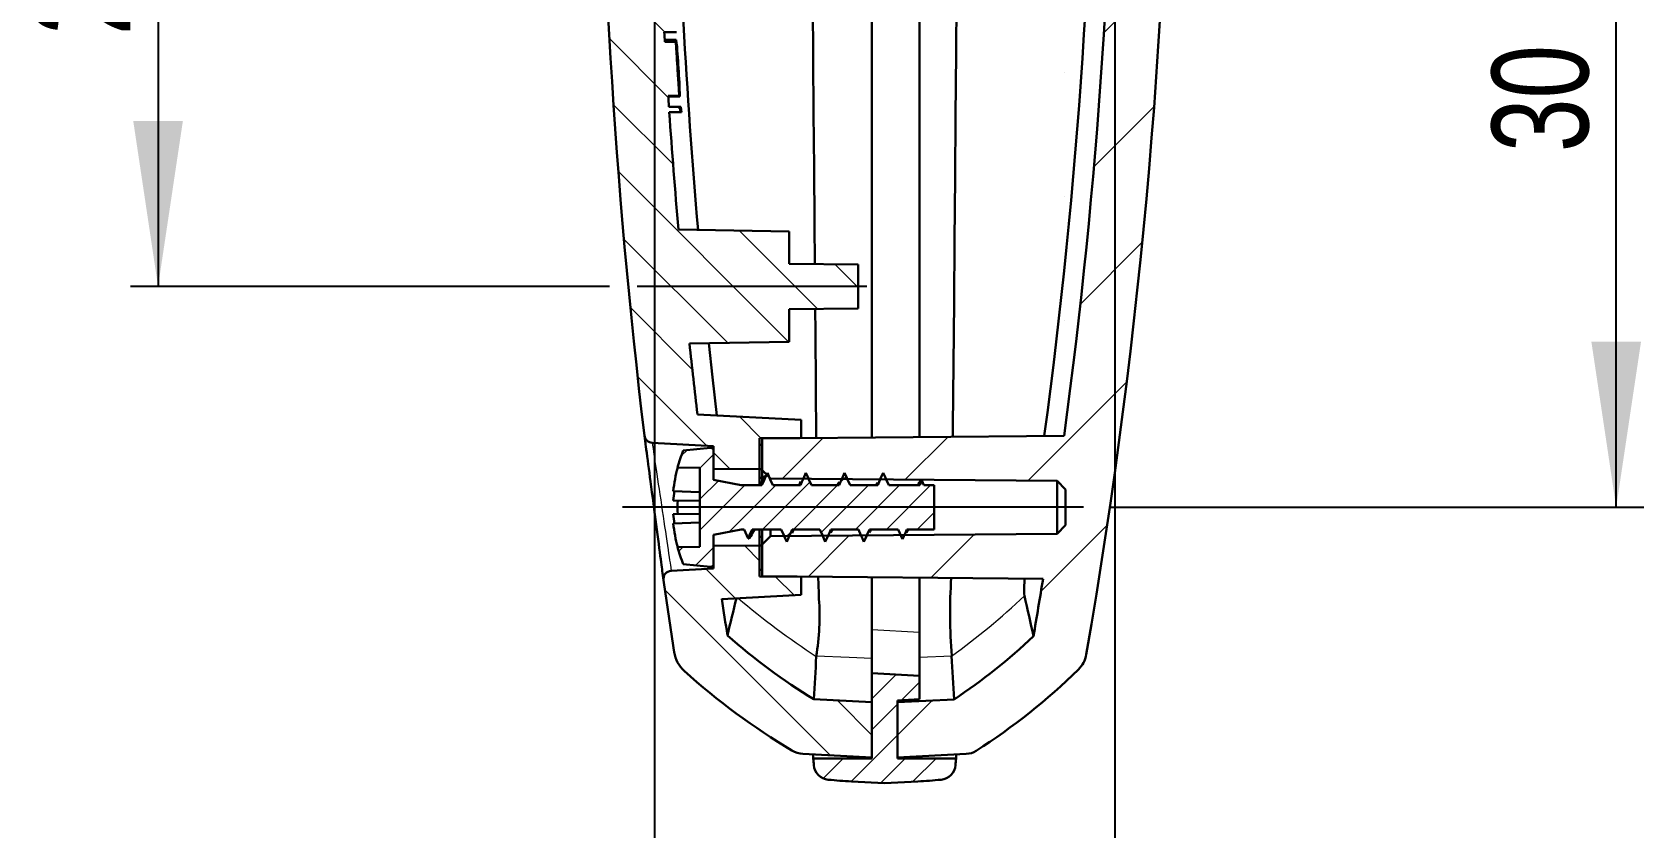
# Model space of a CAD drawing. Header units: millimetres. Extents: x 0 to 1188, y 0 to 841.
# Drawn here: x 188 to 246.4, y 332.7 to 361.6 of the extents above; entities that cross this region are included whole.
import ezdxf

# ---------------------------------------------------------------- set-up
doc = ezdxf.new("R2010")
doc.units = ezdxf.units.MM
doc.linetypes.add('SLD-Durchgehend', pattern=[0])
doc.styles.add('SLDTEXTSTYLE3', font='ARIALN.TTF', dxfattribs={"width": 0.87})
doc.dimstyles.new('SLDDIMSTYLE2', dxfattribs={"dimtxt": 3.5, "dimasz": 6, "dimexe": 0, "dimexo": 0.0625, "dimgap": 0.875, "dimtad": 1, "dimrnd": 1e-09, "dimzin": 12, "dimdsep": 46, "dimtxsty": 'SLDTEXTSTYLE3', "dimsah": 1, "dimcen": 0.09, "dimadec": 0, "dimazin": 3, "dimtfac": 1, "dimtofl": 0, "dimtmove": 0, "dimatfit": 3, "dimfxl": 0, "dimfrac": 2, "dimtolj": 1, "dimtzin": 12, "dimarcsym": 0})
doc.dimstyles.new('SLDDIMSTYLE3', dxfattribs={"dimtxt": 3.5, "dimasz": 6, "dimexe": 0, "dimexo": 0.0625, "dimgap": 0.875, "dimtad": 1, "dimrnd": 1e-09, "dimzin": 12, "dimdsep": 46, "dimtxsty": 'SLDTEXTSTYLE3', "dimsah": 1, "dimcen": 0.09, "dimadec": 0, "dimazin": 3, "dimtfac": 1, "dimtmove": 0, "dimatfit": 0, "dimfxl": 0, "dimfrac": 2, "dimtolj": 1, "dimtzin": 12, "dimarcsym": 0})

# ---------------------------------------------------------------- blocks, each defined once
blk = doc.blocks.new('_D_38')
for p, q in [((208.385, 374.354), (191.541, 374.354)), ((192.541, 374.354), (192.541, 352.354)), ((208.911, 352.354), (191.541, 352.354))]:
    blk.add_line(p, q)
for points in [[(192.541, 374.354), (191.641, 368.354), (193.441, 368.354)], [(192.541, 352.354), (193.441, 358.354), (191.641, 358.354)]]:
    blk.add_solid(points)
at = {"insert": (188.03, 361.471), "char_height": 3.5, "attachment_point": 1, "rotation": 90, "style": 'SLDTEXTSTYLE3'}
blk.add_mtext('22', dxfattribs=at)
blk = doc.blocks.new('_D_39')
for p, q in [((216.883, 374.354), (246.421, 374.354)), ((245.421, 344.354), (245.421, 374.354)), ((227.1, 344.354), (246.421, 344.354))]:
    blk.add_line(p, q)
for points in [[(245.421, 374.354), (244.521, 368.354), (246.321, 368.354)], [(245.421, 344.354), (246.321, 350.354), (244.521, 350.354)]]:
    blk.add_solid(points)
at = {"insert": (240.909, 357.228), "char_height": 3.5, "attachment_point": 1, "rotation": 90, "style": 'SLDTEXTSTYLE3'}
blk.add_mtext('30', dxfattribs=at)
blk = doc.blocks.new('_D_41')
for p, q in [((210.541, 373.354), (210.541, 324.402)), ((227.241, 373.354), (227.241, 324.402)), ((210.541, 325.402), (198.541, 325.402)), ((210.541, 325.402), (227.241, 325.402)), ((227.241, 325.402), (239.241, 325.402))]:
    blk.add_line(p, q)
for points in [[(210.541, 325.402), (204.541, 326.302), (204.541, 324.502)], [(227.241, 325.402), (233.241, 324.502), (233.241, 326.302)]]:
    blk.add_solid(points)
at = {"insert": (213.116, 329.913), "char_height": 3.5, "attachment_point": 1, "style": 'SLDTEXTSTYLE3'}
blk.add_mtext('16,70', dxfattribs=at)

msp = doc.modelspace()

# ---------------------------------------------------------------- hatches: boundary and pattern name
at = {"linetype": 'SLD-Durchgehend', "lineweight": 0}
h = msp.add_hatch(dxfattribs=at)
h.set_pattern_fill('ANSI31', style=0)
edge = h.paths.add_edge_path(flags=0)
edge.add_line((214.451, 343.004), (214.451, 341.854))
edge.add_line((214.451, 341.854), (224.634, 341.765))
edge.add_arc((22.241, 374.354), 205, 350.26284, 350.85288, ccw=False)
edge.add_spline(control_points=[(224.288, 339.683), (223.846, 339.263), (223.384, 338.862), (222.907, 338.482), (222.425, 338.098), (221.925, 337.736), (221.411, 337.396)], knot_values=[0.000026, 0.000026, 0.000026, 0.000026, 0.001856, 0.001856, 0.001856, 0.003705, 0.003705, 0.003705, 0.003705], weights=[1, 1, 1, 1, 1, 1, 1], degree=3, periodic=0)
edge.add_line((221.411, 337.396), (219.351, 337.288))
edge.add_line((219.351, 337.288), (219.351, 335.285))
edge.add_line((219.351, 335.285), (221.85, 335.416))
edge.add_spline(control_points=[(221.85, 335.416), (221.934, 335.421), (222.018, 335.44), (222.096, 335.471), (222.137, 335.488), (222.177, 335.509), (222.215, 335.533)], knot_values=[0, 0, 0, 0, 0.000252, 0.000252, 0.000252, 0.000384, 0.000384, 0.000384, 0.000384], weights=[1, 1, 1, 1, 1, 1, 1], degree=3, periodic=0)
edge.add_spline(control_points=[(222.215, 335.533), (222.971, 336.016), (223.699, 336.544), (224.394, 337.112), (224.921, 337.543), (225.43, 337.998), (225.917, 338.475)], knot_values=[0.000029, 0.000029, 0.000029, 0.000029, 0.002719, 0.002719, 0.002719, 0.004762, 0.004762, 0.004762, 0.004762], weights=[1, 1, 1, 1, 1, 1, 1], degree=3, periodic=0)
edge.add_spline(control_points=[(225.917, 338.475), (225.997, 338.553), (226.065, 338.646), (226.114, 338.747), (226.157, 338.832), (226.187, 338.925), (226.203, 339.019)], knot_values=[0, 0, 0, 0, 0.000336, 0.000336, 0.000336, 0.000621, 0.000621, 0.000621, 0.000621], weights=[1, 1, 1, 1, 1, 1, 1], degree=3, periodic=0)
edge.add_arc((22.241, 374.354), 207, 350.1715, 369.8285)
edge.add_spline(control_points=[(226.203, 409.689), (226.184, 409.799), (226.146, 409.908), (226.091, 410.005), (226.045, 410.089), (225.985, 410.166), (225.917, 410.233)], knot_values=[0, 0, 0, 0, 0.000336, 0.000336, 0.000336, 0.000621, 0.000621, 0.000621, 0.000621], weights=[1, 1, 1, 1, 1, 1, 1], degree=3, periodic=0)
edge.add_spline(control_points=[(225.917, 410.233), (225.276, 410.86), (224.598, 411.45), (223.888, 411.998), (223.348, 412.414), (222.789, 412.808), (222.215, 413.175)], knot_values=[0.000031, 0.000031, 0.000031, 0.000031, 0.00272, 0.00272, 0.00272, 0.004764, 0.004764, 0.004764, 0.004764], weights=[1, 1, 1, 1, 1, 1, 1], degree=3, periodic=0)
edge.add_spline(control_points=[(222.215, 413.175), (222.144, 413.22), (222.064, 413.253), (221.983, 413.273), (221.939, 413.283), (221.895, 413.289), (221.85, 413.292)], knot_values=[0, 0, 0, 0, 0.000252, 0.000252, 0.000252, 0.000384, 0.000384, 0.000384, 0.000384], weights=[1, 1, 1, 1, 1, 1, 1], degree=3, periodic=0)
edge.add_line((221.85, 413.292), (219.351, 413.422))
edge.add_line((219.351, 413.422), (219.351, 411.42))
edge.add_line((219.351, 411.42), (221.411, 411.312))
edge.add_spline(control_points=[(221.411, 411.312), (221.921, 410.975), (222.417, 410.615), (222.895, 410.235), (223.377, 409.853), (223.842, 409.449), (224.288, 409.025)], knot_values=[0.000022, 0.000022, 0.000022, 0.000022, 0.001856, 0.001856, 0.001856, 0.003701, 0.003701, 0.003701, 0.003701], weights=[1, 1, 1, 1, 1, 1, 1], degree=3, periodic=0)
edge.add_arc((22.241, 374.354), 205, 9.14712, 9.73716, ccw=False)
edge.add_line((224.634, 406.943), (214.451, 406.854))
edge.add_line((214.451, 406.854), (214.451, 405.704))
edge.add_line((214.451, 405.704), (214.754, 405.401))
edge.add_line((214.754, 405.401), (225.151, 405.311))
edge.add_line((225.151, 405.311), (225.451, 405.005))
edge.add_line((225.451, 405.005), (225.451, 403.703))
edge.add_line((225.451, 403.703), (225.151, 403.397))
edge.add_line((225.151, 403.397), (214.754, 403.307))
edge.add_line((214.754, 403.307), (214.451, 403.004))
edge.add_line((214.451, 403.004), (214.451, 401.854))
edge.add_line((214.451, 401.854), (225.401, 401.758))
edge.add_arc((22.241, 374.354), 205, -7.68231, 7.68231, ccw=False)
edge.add_line((225.401, 346.949), (214.451, 346.854))
edge.add_line((214.451, 346.854), (214.451, 345.704))
edge.add_line((214.451, 345.704), (214.754, 345.401))
edge.add_line((214.754, 345.401), (225.151, 345.311))
edge.add_line((225.151, 345.311), (225.451, 345.005))
edge.add_line((225.451, 345.005), (225.451, 343.703))
edge.add_line((225.451, 343.703), (225.151, 343.397))
edge.add_line((225.151, 343.397), (214.754, 343.307))
edge.add_line((214.754, 343.307), (214.451, 343.004))
h = msp.add_hatch(dxfattribs=at)
h.set_pattern_fill('ANSI31', scale=0.5, angle=90, style=0)
edge = h.paths.add_edge_path(flags=0)
edge.add_line((210.701, 365.82), (210.901, 365.82))
edge.add_arc((438.541, 374.354), 227.8, 182.10658, 182.14695, ccw=False)
edge.add_line((210.895, 365.98), (210.695, 365.98))
edge.add_arc((438.541, 374.354), 228, 181.99721, 182.10473, ccw=False)
edge.add_line((210.68, 366.408), (210.88, 366.408))
edge.add_arc((438.541, 374.354), 227.8, 181.95861, 181.99897, ccw=False)
edge.add_line((210.874, 366.568), (210.674, 366.568))
edge.add_arc((438.541, 374.354), 228, 180.89591, 181.95689, ccw=False)
edge.add_line((210.569, 370.789), (210.375, 370.789))
edge.add_line((210.375, 370.789), (210.375, 371.101))
edge.add_line((210.375, 371.101), (210.575, 371.101))
edge.add_line((210.575, 371.101), (210.575, 371.258))
edge.add_line((210.575, 371.258), (210.375, 371.258))
edge.add_line((210.375, 371.258), (210.375, 371.597))
edge.add_line((210.375, 371.597), (210.575, 371.597))
edge.add_line((210.575, 371.597), (210.575, 371.806))
edge.add_line((210.575, 371.806), (210.375, 371.806))
edge.add_line((210.375, 371.806), (210.375, 372.458))
edge.add_line((210.375, 372.458), (210.575, 372.458))
edge.add_line((210.575, 372.458), (210.575, 372.593))
edge.add_line((210.575, 372.593), (210.375, 372.593))
edge.add_line((210.375, 372.593), (210.375, 372.983))
edge.add_line((210.375, 372.983), (210.575, 372.983))
edge.add_line((210.575, 372.983), (210.575, 373.123))
edge.add_line((210.575, 373.123), (210.375, 373.123))
edge.add_line((210.375, 373.123), (210.375, 373.639))
edge.add_line((210.375, 373.639), (210.575, 373.639))
edge.add_line((210.575, 373.639), (210.575, 373.939))
edge.add_line((210.575, 373.939), (210.375, 373.939))
edge.add_line((210.375, 373.939), (210.375, 374.451))
edge.add_line((210.375, 374.451), (210.575, 374.451))
edge.add_line((210.575, 374.451), (210.575, 374.589))
edge.add_line((210.575, 374.589), (210.375, 374.589))
edge.add_line((210.375, 374.589), (210.375, 374.944))
edge.add_line((210.375, 374.944), (210.575, 374.944))
edge.add_line((210.575, 374.944), (210.575, 375.082))
edge.add_line((210.575, 375.082), (210.375, 375.082))
edge.add_line((210.375, 375.082), (210.375, 375.778))
edge.add_line((210.375, 375.778), (210.575, 375.778))
edge.add_line((210.575, 375.778), (210.575, 375.904))
edge.add_line((210.575, 375.904), (210.375, 375.904))
edge.add_line((210.375, 375.904), (210.375, 376.066))
edge.add_line((210.375, 376.066), (210.575, 376.066))
edge.add_line((210.575, 376.066), (210.575, 376.253))
edge.add_line((210.575, 376.253), (210.375, 376.253))
edge.add_line((210.375, 376.253), (210.375, 376.287))
edge.add_line((210.375, 376.287), (210.575, 376.287))
edge.add_line((210.575, 376.287), (210.575, 376.492))
edge.add_line((210.575, 376.492), (210.375, 376.492))
edge.add_line((210.375, 376.492), (210.375, 376.789))
edge.add_line((210.375, 376.789), (210.554, 376.789))
edge.add_arc((438.541, 374.354), 228, 178.66349, 179.38807, ccw=False)
edge.add_line((210.603, 379.672), (210.803, 379.672))
edge.add_arc((438.541, 374.354), 227.8, 178.556, 178.66231, ccw=False)
edge.add_line((210.814, 380.094), (210.614, 380.094))
edge.add_arc((438.541, 374.354), 228, 174.98532, 178.55727, ccw=False)
edge.add_line((211.414, 394.284), (215.431, 394.354))
edge.add_line((215.431, 394.354), (215.431, 395.532))
edge.add_line((215.431, 395.532), (217.931, 395.554))
edge.add_line((217.931, 395.554), (217.931, 397.154))
edge.add_line((217.931, 397.154), (215.431, 397.176))
edge.add_line((215.431, 397.176), (215.431, 398.354))
edge.add_line((215.431, 398.354), (211.815, 398.417))
edge.add_arc((438.541, 374.354), 228, 173.29224, 173.94176, ccw=False)
edge.add_line((212.102, 400.985), (215.858, 401.182))
edge.add_line((215.858, 401.182), (215.858, 401.832))
edge.add_line((215.858, 401.832), (214.358, 401.845))
edge.add_line((214.358, 401.845), (214.358, 402.954))
edge.add_line((214.358, 402.954), (212.688, 402.968))
edge.add_line((212.688, 402.968), (212.688, 402.132))
edge.add_line((212.688, 402.132), (210.461, 402.015))
edge.add_arc((210.477, 401.716), 0.3, 93, 173.15872)
edge.add_arc((438.541, 374.354), 230, 173.15872, 186.84136)
edge.add_arc((210.477, 346.992), 0.3, 186.84136, 267)
edge.add_line((210.461, 346.692), (212.688, 346.576))
edge.add_line((212.688, 346.576), (212.688, 345.739))
edge.add_line((212.688, 345.739), (214.358, 345.754))
edge.add_line((214.358, 345.754), (214.358, 346.862))
edge.add_line((214.358, 346.862), (215.858, 346.875))
edge.add_line((215.858, 346.875), (215.858, 347.525))
edge.add_line((215.858, 347.525), (212.102, 347.722))
edge.add_arc((438.541, 374.354), 228, 186.05832, 186.70784, ccw=False)
edge.add_line((211.815, 350.291), (215.431, 350.354))
edge.add_line((215.431, 350.354), (215.431, 351.532))
edge.add_line((215.431, 351.532), (217.931, 351.554))
edge.add_line((217.931, 351.554), (217.931, 353.154))
edge.add_line((217.931, 353.154), (215.431, 353.176))
edge.add_line((215.431, 353.176), (215.431, 354.354))
edge.add_line((215.431, 354.354), (211.414, 354.424))
edge.add_arc((438.541, 374.354), 228, 183.94449, 185.01476, ccw=False)
edge.add_line((211.081, 358.67), (211.482, 358.67))
edge.add_arc((438.541, 374.354), 227.6, 183.90097, 183.95143, ccw=False)
edge.add_line((211.469, 358.87), (211.068, 358.87))
edge.add_arc((438.541, 374.354), 228, 183.79337, 183.89411, ccw=False)
edge.add_line((211.041, 359.27), (211.442, 359.27))
edge.add_arc((438.541, 374.354), 227.6, 183.30839, 183.80004, ccw=False)
edge.add_line((211.321, 361.219), (210.92, 361.219))
edge.add_arc((438.541, 374.354), 228, 183.2143, 183.30258, ccw=False)
edge.add_line((210.9, 361.57), (211.301, 361.57))
edge.add_arc((438.541, 374.354), 227.6, 183.16953, 183.21995, ccw=False)
edge.add_line((211.29, 361.77), (210.889, 361.77))
edge.add_arc((438.541, 374.354), 228, 182.14506, 183.16396, ccw=False)
h = msp.add_hatch(dxfattribs=at)
h.set_pattern_fill('ANSI31', scale=0.25, style=0)
edge = h.paths.add_edge_path(flags=0)
edge.add_line((219.697, 343.554), (220.688, 343.554))
edge.add_line((220.688, 343.554), (220.688, 345.154))
edge.add_line((220.688, 345.154), (220.313, 345.154))
edge.add_spline(control_points=[(220.313, 345.154), (220.288, 345.21), (220.263, 345.266), (220.238, 345.322)], knot_values=[0.000308, 0.000308, 0.000308, 0.000308, 0.000492, 0.000492, 0.000492, 0.000492], weights=[1, 1, 1, 1], degree=3, periodic=0)
edge.add_spline(control_points=[(220.238, 345.322), (220.221, 345.284), (220.204, 345.245), (220.187, 345.207), (220.179, 345.189), (220.171, 345.171), (220.164, 345.154)], knot_values=[0, 0, 0, 0, 0.000127, 0.000127, 0.000127, 0.000185, 0.000185, 0.000185, 0.000185], weights=[1, 1, 1, 1, 1, 1, 1], degree=3, periodic=0)
edge.add_line((220.164, 345.154), (219.038, 345.154))
edge.add_spline(control_points=[(219.038, 345.154), (219.007, 345.224), (218.976, 345.293), (218.945, 345.363), (218.928, 345.403), (218.91, 345.443), (218.892, 345.483), (218.874, 345.524), (218.856, 345.564), (218.838, 345.604)], knot_values=[0, 0, 0, 0, 0.000229, 0.000229, 0.000229, 0.000361, 0.000361, 0.000361, 0.000492, 0.000492, 0.000492, 0.000492], weights=[1, 1, 1, 1, 1, 1, 1, 1, 1, 1], degree=3, periodic=0)
edge.add_spline(control_points=[(218.838, 345.604), (218.807, 345.534), (218.776, 345.464), (218.745, 345.394), (218.728, 345.354), (218.71, 345.314), (218.692, 345.274), (218.674, 345.234), (218.656, 345.194), (218.638, 345.154)], knot_values=[0, 0, 0, 0, 0.000229, 0.000229, 0.000229, 0.000361, 0.000361, 0.000361, 0.000492, 0.000492, 0.000492, 0.000492], weights=[1, 1, 1, 1, 1, 1, 1, 1, 1, 1], degree=3, periodic=0)
edge.add_line((218.638, 345.154), (217.638, 345.154))
edge.add_spline(control_points=[(217.638, 345.154), (217.607, 345.224), (217.576, 345.293), (217.545, 345.363), (217.528, 345.403), (217.51, 345.443), (217.492, 345.483), (217.474, 345.524), (217.456, 345.564), (217.438, 345.604)], knot_values=[0, 0, 0, 0, 0.000229, 0.000229, 0.000229, 0.000361, 0.000361, 0.000361, 0.000492, 0.000492, 0.000492, 0.000492], weights=[1, 1, 1, 1, 1, 1, 1, 1, 1, 1], degree=3, periodic=0)
edge.add_spline(control_points=[(217.438, 345.604), (217.407, 345.534), (217.376, 345.464), (217.345, 345.394), (217.328, 345.354), (217.31, 345.314), (217.292, 345.274), (217.274, 345.234), (217.256, 345.194), (217.238, 345.154)], knot_values=[0, 0, 0, 0, 0.000229, 0.000229, 0.000229, 0.000361, 0.000361, 0.000361, 0.000492, 0.000492, 0.000492, 0.000492], weights=[1, 1, 1, 1, 1, 1, 1, 1, 1, 1], degree=3, periodic=0)
edge.add_line((217.238, 345.154), (216.238, 345.154))
edge.add_spline(control_points=[(216.238, 345.154), (216.207, 345.224), (216.176, 345.293), (216.145, 345.363), (216.128, 345.403), (216.11, 345.443), (216.092, 345.483), (216.074, 345.524), (216.056, 345.564), (216.038, 345.604)], knot_values=[0, 0, 0, 0, 0.000229, 0.000229, 0.000229, 0.000361, 0.000361, 0.000361, 0.000492, 0.000492, 0.000492, 0.000492], weights=[1, 1, 1, 1, 1, 1, 1, 1, 1, 1], degree=3, periodic=0)
edge.add_spline(control_points=[(216.038, 345.604), (216.007, 345.534), (215.976, 345.464), (215.945, 345.394), (215.928, 345.354), (215.91, 345.314), (215.892, 345.274), (215.874, 345.234), (215.856, 345.194), (215.838, 345.154)], knot_values=[0, 0, 0, 0, 0.000229, 0.000229, 0.000229, 0.000361, 0.000361, 0.000361, 0.000492, 0.000492, 0.000492, 0.000492], weights=[1, 1, 1, 1, 1, 1, 1, 1, 1, 1], degree=3, periodic=0)
edge.add_line((215.838, 345.154), (214.838, 345.154))
edge.add_spline(control_points=[(214.838, 345.154), (214.807, 345.224), (214.776, 345.293), (214.745, 345.363), (214.728, 345.403), (214.71, 345.443), (214.692, 345.483), (214.674, 345.524), (214.656, 345.564), (214.638, 345.604)], knot_values=[0, 0, 0, 0, 0.000229, 0.000229, 0.000229, 0.000361, 0.000361, 0.000361, 0.000492, 0.000492, 0.000492, 0.000492], weights=[1, 1, 1, 1, 1, 1, 1, 1, 1, 1], degree=3, periodic=0)
edge.add_spline(control_points=[(214.638, 345.604), (214.607, 345.534), (214.576, 345.464), (214.545, 345.394), (214.528, 345.354), (214.51, 345.314), (214.492, 345.274), (214.474, 345.234), (214.456, 345.194), (214.438, 345.154)], knot_values=[0, 0, 0, 0, 0.000229, 0.000229, 0.000229, 0.000361, 0.000361, 0.000361, 0.000492, 0.000492, 0.000492, 0.000492], weights=[1, 1, 1, 1, 1, 1, 1, 1, 1, 1], degree=3, periodic=0)
edge.add_line((214.438, 345.154), (213.688, 345.154))
edge.add_line((213.688, 345.154), (213.688, 345.159))
edge.add_line((213.688, 345.159), (212.688, 345.354))
edge.add_line((212.688, 345.354), (212.688, 346.406))
edge.add_arc((212.588, 346.406), 0.1, 0, 95)
edge.add_line((212.58, 346.505), (211.588, 346.419))
edge.add_arc((216.719, 344.354), 5.53, 158.07467, 164.83593)
edge.add_line((211.381, 345.8), (212.188, 345.786))
edge.add_line((212.188, 345.786), (212.188, 342.921))
edge.add_line((212.188, 342.921), (211.381, 342.907))
edge.add_arc((216.719, 344.354), 5.53, 195.16407, 201.92533)
edge.add_line((211.588, 342.289), (212.58, 342.202))
edge.add_arc((212.588, 342.302), 0.1, 265, 360)
edge.add_line((212.688, 342.302), (212.688, 343.354))
edge.add_line((212.688, 343.354), (213.688, 343.548))
edge.add_line((213.688, 343.548), (213.688, 343.554))
edge.add_line((213.688, 343.554), (213.792, 343.554))
edge.add_spline(control_points=[(213.792, 343.554), (213.808, 343.517), (213.825, 343.48), (213.841, 343.443), (213.874, 343.37), (213.906, 343.297), (213.938, 343.224)], knot_values=[0.000132, 0.000132, 0.000132, 0.000132, 0.000253, 0.000253, 0.000253, 0.000492, 0.000492, 0.000492, 0.000492], weights=[1, 1, 1, 1, 1, 1, 1], degree=3, periodic=0)
edge.add_spline(control_points=[(213.938, 343.224), (213.956, 343.263), (213.973, 343.301), (213.99, 343.34), (214.007, 343.378), (214.024, 343.417), (214.041, 343.456), (214.056, 343.488), (214.07, 343.521), (214.085, 343.554)], knot_values=[0, 0, 0, 0, 0.000127, 0.000127, 0.000127, 0.000253, 0.000253, 0.000253, 0.000361, 0.000361, 0.000361, 0.000361], weights=[1, 1, 1, 1, 1, 1, 1, 1, 1, 1], degree=3, periodic=0)
edge.add_line((214.085, 343.554), (215.138, 343.554))
edge.add_spline(control_points=[(215.138, 343.554), (215.169, 343.484), (215.201, 343.414), (215.232, 343.344), (215.249, 343.304), (215.267, 343.264), (215.285, 343.224), (215.303, 343.184), (215.321, 343.144), (215.338, 343.104)], knot_values=[0, 0, 0, 0, 0.000229, 0.000229, 0.000229, 0.000361, 0.000361, 0.000361, 0.000492, 0.000492, 0.000492, 0.000492], weights=[1, 1, 1, 1, 1, 1, 1, 1, 1, 1], degree=3, periodic=0)
edge.add_spline(control_points=[(215.338, 343.104), (215.369, 343.174), (215.401, 343.243), (215.432, 343.313), (215.449, 343.353), (215.467, 343.393), (215.485, 343.433), (215.503, 343.474), (215.521, 343.514), (215.538, 343.554)], knot_values=[0, 0, 0, 0, 0.000229, 0.000229, 0.000229, 0.000361, 0.000361, 0.000361, 0.000492, 0.000492, 0.000492, 0.000492], weights=[1, 1, 1, 1, 1, 1, 1, 1, 1, 1], degree=3, periodic=0)
edge.add_line((215.538, 343.554), (216.538, 343.554))
edge.add_spline(control_points=[(216.538, 343.554), (216.569, 343.484), (216.601, 343.414), (216.632, 343.344), (216.649, 343.304), (216.667, 343.264), (216.685, 343.224), (216.703, 343.184), (216.721, 343.144), (216.738, 343.104)], knot_values=[0, 0, 0, 0, 0.000229, 0.000229, 0.000229, 0.000361, 0.000361, 0.000361, 0.000492, 0.000492, 0.000492, 0.000492], weights=[1, 1, 1, 1, 1, 1, 1, 1, 1, 1], degree=3, periodic=0)
edge.add_spline(control_points=[(216.738, 343.104), (216.769, 343.174), (216.801, 343.243), (216.832, 343.313), (216.849, 343.353), (216.867, 343.393), (216.885, 343.433), (216.903, 343.474), (216.921, 343.514), (216.938, 343.554)], knot_values=[0, 0, 0, 0, 0.000229, 0.000229, 0.000229, 0.000361, 0.000361, 0.000361, 0.000492, 0.000492, 0.000492, 0.000492], weights=[1, 1, 1, 1, 1, 1, 1, 1, 1, 1], degree=3, periodic=0)
edge.add_line((216.938, 343.554), (217.938, 343.554))
edge.add_spline(control_points=[(217.938, 343.554), (217.969, 343.484), (218.001, 343.414), (218.032, 343.344), (218.049, 343.304), (218.067, 343.264), (218.085, 343.224), (218.103, 343.184), (218.121, 343.144), (218.138, 343.104)], knot_values=[0, 0, 0, 0, 0.000229, 0.000229, 0.000229, 0.000361, 0.000361, 0.000361, 0.000492, 0.000492, 0.000492, 0.000492], weights=[1, 1, 1, 1, 1, 1, 1, 1, 1, 1], degree=3, periodic=0)
edge.add_spline(control_points=[(218.138, 343.104), (218.169, 343.174), (218.201, 343.243), (218.232, 343.313), (218.249, 343.353), (218.267, 343.393), (218.285, 343.433), (218.303, 343.474), (218.321, 343.514), (218.338, 343.554)], knot_values=[0, 0, 0, 0, 0.000229, 0.000229, 0.000229, 0.000361, 0.000361, 0.000361, 0.000492, 0.000492, 0.000492, 0.000492], weights=[1, 1, 1, 1, 1, 1, 1, 1, 1, 1], degree=3, periodic=0)
edge.add_line((218.338, 343.554), (219.38, 343.554))
edge.add_spline(control_points=[(219.38, 343.554), (219.383, 343.546), (219.387, 343.539), (219.39, 343.532), (219.407, 343.493), (219.424, 343.455), (219.441, 343.416), (219.474, 343.343), (219.506, 343.27), (219.538, 343.198)], knot_values=[0.000103, 0.000103, 0.000103, 0.000103, 0.000127, 0.000127, 0.000127, 0.000253, 0.000253, 0.000253, 0.000492, 0.000492, 0.000492, 0.000492], weights=[1, 1, 1, 1, 1, 1, 1, 1, 1, 1], degree=3, periodic=0)
edge.add_spline(control_points=[(219.538, 343.198), (219.556, 343.236), (219.573, 343.275), (219.59, 343.313), (219.607, 343.352), (219.624, 343.39), (219.641, 343.429), (219.66, 343.47), (219.678, 343.512), (219.697, 343.554)], knot_values=[0, 0, 0, 0, 0.000127, 0.000127, 0.000127, 0.000253, 0.000253, 0.000253, 0.00039, 0.00039, 0.00039, 0.00039], weights=[1, 1, 1, 1, 1, 1, 1, 1, 1, 1], degree=3, periodic=0)
h = msp.add_hatch(dxfattribs=at)
h.set_pattern_fill('ANSI31', scale=0.5, angle=90, style=0)
edge = h.paths.add_edge_path(flags=0)
edge.add_line((218.431, 335.285), (218.431, 337.288))
edge.add_line((218.431, 337.288), (216.32, 337.399))
edge.add_spline(control_points=[(216.32, 337.399), (215.769, 337.738), (215.232, 338.1), (214.712, 338.484), (214.187, 338.871), (213.678, 339.281), (213.189, 339.711)], knot_values=[0.000027, 0.000027, 0.000027, 0.000027, 0.001967, 0.001967, 0.001967, 0.003923, 0.003923, 0.003923, 0.003923], weights=[1, 1, 1, 1, 1, 1, 1], degree=3, periodic=0)
edge.add_arc((438.541, 374.354), 228, 188.4038, 188.73943, ccw=False)
edge.add_line((212.99, 341.032), (215.858, 341.182))
edge.add_line((215.858, 341.182), (215.858, 341.833))
edge.add_line((215.858, 341.833), (214.358, 341.846))
edge.add_line((214.358, 341.846), (214.358, 342.954))
edge.add_line((214.358, 342.954), (212.688, 342.968))
edge.add_line((212.688, 342.968), (212.688, 342.132))
edge.add_line((212.688, 342.132), (211.151, 342.051))
edge.add_arc((211.167, 341.752), 0.3, 93, 188.15975)
edge.add_arc((438.541, 374.354), 230, 188.15975, 188.81608)
edge.add_spline(control_points=[(211.259, 339.103), (211.278, 338.976), (211.32, 338.851), (211.381, 338.737), (211.443, 338.621), (211.527, 338.514), (211.625, 338.426)], knot_values=[0, 0, 0, 0, 0.000386, 0.000386, 0.000386, 0.000782, 0.000782, 0.000782, 0.000782], weights=[1, 1, 1, 1, 1, 1, 1], degree=3, periodic=0)
edge.add_spline(control_points=[(211.625, 338.426), (212.306, 337.812), (213.022, 337.234), (213.766, 336.699), (214.337, 336.288), (214.927, 335.9), (215.53, 335.538)], knot_values=[0.00003, 0.00003, 0.00003, 0.00003, 0.002781, 0.002781, 0.002781, 0.004891, 0.004891, 0.004891, 0.004891], weights=[1, 1, 1, 1, 1, 1, 1], degree=3, periodic=0)
edge.add_spline(control_points=[(215.53, 335.538), (215.613, 335.488), (215.706, 335.452), (215.8, 335.433), (215.843, 335.424), (215.886, 335.419), (215.929, 335.416)], knot_values=[0, 0, 0, 0, 0.00029, 0.00029, 0.00029, 0.000418, 0.000418, 0.000418, 0.000418], weights=[1, 1, 1, 1, 1, 1, 1], degree=3, periodic=0)
edge.add_line((215.929, 335.416), (218.431, 335.285))
h = msp.add_hatch(dxfattribs=at)
h.set_pattern_fill('ANSI31', scale=0.25, style=0)
edge = h.paths.add_edge_path(flags=0)
edge.add_line((217.688, 334.423), (218.891, 334.36))
edge.add_line((218.891, 334.36), (220.095, 334.423))
edge.add_arc((218.891, 357.391), 23, 273, 275.10577)
edge.add_arc((220.887, 335.055), 0.575, 275.10577, 355.52043)
edge.add_arc((164.136, 339.501), 57.5, 355.52043, 355.7637)
edge.add_line((221.479, 335.254), (219.351, 335.254))
edge.add_line((219.351, 335.254), (219.351, 337.359))
edge.add_line((219.351, 337.359), (220.156, 337.402))
edge.add_line((220.156, 337.402), (220.156, 338.252))
edge.add_line((220.156, 338.252), (218.431, 338.342))
edge.add_line((218.431, 338.342), (218.431, 335.254))
edge.add_line((218.431, 335.254), (216.304, 335.254))
edge.add_arc((273.647, 339.501), 57.5, 184.2363, 184.47957)
edge.add_arc((216.896, 335.055), 0.575, 184.47957, 264.89423)
edge.add_arc((218.891, 357.391), 23, 264.89423, 267)

# ---------------------------------------------------------------- linework, layer by layer
at = {"color": 7, "linetype": 'SLD-Durchgehend', "lineweight": 30}
for p, q in [((218.431, 346.889), (218.431, 401.819)), ((220.156, 346.904), (220.156, 401.804)), ((210.9, 361.57), (211.301, 361.57)), ((210.921, 361.219), (210.918, 361.27)), ((210.918, 361.27), (211.319, 361.27)), ((210.92, 361.219), (211.321, 361.219)), ((210.934, 361.296), (211.334, 361.296)), ((211.301, 361.57), (211.337, 361.57)), ((211.319, 361.27), (211.322, 361.27)), ((211.346, 360.786), (211.347, 360.786)), ((211.382, 360.255), (211.386, 360.255)), ((211.391, 360.271), (211.401, 360.271)), ((211.442, 359.27), (211.041, 359.27)), ((211.061, 359.244), (211.462, 359.244)), ((211.469, 358.87), (211.068, 358.87)), ((211.442, 359.27), (211.443, 359.27)), ((211.446, 359.27), (211.443, 359.27)), ((211.469, 358.87), (211.482, 358.67)), ((211.505, 358.87), (211.469, 358.87)), ((211.505, 358.87), (211.519, 358.67)), ((211.081, 358.67), (211.482, 358.67)), ((211.482, 358.67), (211.519, 358.67)), ((215.431, 354.354), (211.414, 354.424)), ((215.431, 354.354), (215.431, 353.176)), ((217.931, 353.154), (215.431, 353.176)), ((217.931, 351.554), (217.931, 353.154)), ((215.431, 351.532), (217.931, 351.554)), ((215.431, 351.532), (215.431, 350.354)), ((211.815, 350.291), (215.431, 350.354)), ((215.858, 347.525), (212.102, 347.722)), ((215.858, 346.875), (215.858, 347.525)), ((210.461, 346.692), (212.688, 346.576)), ((212.688, 345.739), (212.688, 346.576)), ((215.858, 346.875), (214.358, 346.862)), ((214.358, 346.862), (214.358, 345.754)), ((214.358, 346.622), (214.451, 346.623)), ((225.401, 346.949), (214.451, 346.854)), ((214.451, 346.854), (214.451, 345.704)), ((215.858, 346.866), (215.858, 346.875)), ((212.58, 346.505), (211.588, 346.419)), ((212.688, 345.354), (212.688, 346.406)), ((211.381, 345.8), (212.188, 345.786)), ((212.188, 345.786), (212.188, 342.921)), ((214.358, 345.754), (212.688, 345.739)), ((214.358, 345.154), (214.358, 345.754)), ((214.451, 345.737), (214.358, 345.739)), ((214.358, 345.426), (214.451, 345.426)), ((214.451, 345.704), (214.754, 345.401)), ((214.451, 345.306), (214.451, 345.704)), ((225.151, 345.311), (214.754, 345.401)), ((214.754, 345.401), (214.754, 345.346)), ((212.188, 344.908), (211.225, 344.937)), ((212.688, 345.354), (213.688, 345.159)), ((213.688, 345.154), (213.688, 345.159)), ((213.688, 345.154), (214.438, 345.154)), ((214.838, 345.154), (215.838, 345.154)), ((216.238, 345.154), (217.238, 345.154)), ((217.638, 345.154), (218.638, 345.154)), ((219.038, 345.154), (220.164, 345.154)), ((220.313, 345.154), (220.238, 345.322)), ((220.313, 345.154), (220.688, 345.154)), ((220.688, 343.554), (220.688, 345.154)), ((225.451, 345.005), (225.151, 345.311)), ((225.151, 343.397), (225.151, 345.311)), ((225.451, 345.005), (225.451, 343.703)), ((212.188, 344.586), (211.225, 344.603)), ((212.188, 344.121), (211.225, 344.104)), ((212.188, 343.8), (211.225, 343.771)), ((225.151, 343.397), (225.451, 343.703)), ((213.688, 343.548), (212.688, 343.354)), ((212.688, 342.302), (212.688, 343.354)), ((213.792, 343.554), (213.688, 343.554)), ((213.688, 343.548), (213.688, 343.554)), ((215.138, 343.554), (214.085, 343.554)), ((214.358, 342.954), (214.358, 343.554)), ((214.358, 343.282), (214.451, 343.283)), ((214.451, 343.004), (214.451, 343.554)), ((214.754, 343.307), (214.451, 343.004)), ((214.754, 343.554), (214.754, 343.307)), ((214.754, 343.307), (225.151, 343.397)), ((216.538, 343.554), (215.538, 343.554)), ((217.938, 343.554), (216.938, 343.554)), ((219.38, 343.554), (218.338, 343.554)), ((220.688, 343.554), (219.697, 343.554)), ((212.188, 342.921), (211.381, 342.907)), ((212.688, 342.132), (212.688, 342.968)), ((212.688, 342.968), (214.358, 342.954)), ((214.358, 342.969), (214.451, 342.971)), ((214.358, 342.954), (214.358, 341.846)), ((214.451, 343.004), (214.451, 341.854)), ((212.688, 342.132), (211.151, 342.051)), ((211.588, 342.289), (212.58, 342.202)), ((214.358, 342.086), (214.451, 342.085)), ((214.358, 341.846), (215.858, 341.833)), ((214.451, 341.854), (224.634, 341.765)), ((215.858, 341.833), (215.858, 341.842)), ((215.858, 341.182), (215.858, 341.833)), ((218.431, 339.923), (218.431, 341.819)), ((220.156, 339.834), (220.156, 341.804)), ((212.99, 341.032), (215.858, 341.182)), ((218.431, 338.342), (218.431, 339.923)), ((220.156, 338.252), (220.156, 339.834)), ((218.431, 335.254), (218.431, 338.342)), ((220.156, 338.252), (218.431, 338.342)), ((220.156, 338.252), (220.156, 337.402)), ((216.32, 337.399), (218.431, 337.288)), ((218.431, 337.288), (218.431, 335.285)), ((219.351, 337.359), (220.156, 337.402)), ((219.351, 337.288), (221.411, 337.396)), ((219.351, 337.359), (219.351, 335.254)), ((219.351, 337.288), (219.351, 335.285)), ((215.929, 335.416), (218.431, 335.285)), ((216.304, 335.254), (216.304, 335.397)), ((218.431, 335.254), (216.304, 335.254)), ((219.351, 335.285), (221.85, 335.416)), ((221.479, 335.254), (219.351, 335.254)), ((221.479, 335.254), (221.479, 335.397)), ((218.891, 334.36), (217.688, 334.423)), ((220.095, 334.423), (218.891, 334.36))]:
    msp.add_line(p, q, dxfattribs=at)
for p, q in [((218.239, 352.354), (209.911, 352.354)), ((226.1, 344.354), (209.385, 344.354))]:
    msp.add_line(p, q)
at = {"color": 7, "linetype": 'SLD-Durchgehend', "lineweight": 0}
for p, q in [((218.431, 339.923), (220.156, 339.834)), ((220.156, 338.919), (221.322, 338.97))]:
    msp.add_line(p, q, dxfattribs=at)
at = {"color": 7, "linetype": 'SLD-Durchgehend', "lineweight": 30, "flags": 128}
for points in [[(221.366, 346.914), (221.369, 347.298), (221.389, 349.544), (221.408, 351.792), (221.428, 354.041), (221.447, 356.292), (221.465, 358.543), (221.482, 360.795), (221.495, 362.731), (221.508, 364.667), (221.518, 366.604), (221.527, 368.541), (221.534, 370.479), (221.538, 372.416), (221.54, 374.354), (221.538, 376.229), (221.534, 378.104), (221.528, 379.978), (221.52, 381.853), (221.509, 383.727), (221.498, 385.6), (221.482, 387.848), (221.465, 390.095), (221.447, 392.341), (221.428, 394.586), (221.409, 396.83), (221.393, 398.656), (221.377, 400.482), (221.366, 401.794)], [(216.359, 353.167), (216.347, 354.668), (216.331, 356.651), (216.315, 358.634), (216.301, 360.617), (216.287, 362.602), (216.274, 364.761), (216.262, 366.92), (216.253, 369.08), (216.247, 371.24), (216.243, 373.401), (216.244, 375.564), (216.248, 377.728), (216.254, 379.891), (216.264, 382.054), (216.276, 384.216), (216.289, 386.388), (216.304, 388.558), (216.32, 390.728), (216.338, 392.897), (216.355, 395.065), (216.359, 395.54)], [(216.412, 346.871), (216.397, 348.733), (216.38, 350.71), (216.373, 351.54)], [(212.518, 350.303), (212.649, 349.071), (212.808, 347.685)], [(210.184, 346.927), (210.185, 346.922), (210.186, 346.912), (210.188, 346.895), (210.192, 346.871), (210.196, 346.836), (210.202, 346.789), (210.208, 346.744), (210.215, 346.691), (210.223, 346.628), (210.233, 346.555), (210.248, 346.445), (210.263, 346.325), (210.281, 346.194), (210.299, 346.055), (210.318, 345.91), (210.338, 345.761), (210.358, 345.606), (210.379, 345.448), (210.4, 345.287), (210.425, 345.094), (210.451, 344.899), (210.478, 344.696), (210.505, 344.487), (210.533, 344.274), (210.557, 344.095), (210.581, 343.914), (210.605, 343.732), (210.629, 343.55), (210.652, 343.371), (210.676, 343.196), (210.698, 343.028), (210.718, 342.871), (210.737, 342.727), (210.755, 342.597), (210.77, 342.478), (210.784, 342.371), (210.797, 342.275), (210.808, 342.19), (210.819, 342.112), (210.828, 342.04), (210.837, 341.973), (210.845, 341.913), (210.85, 341.874), (210.854, 341.841), (210.858, 341.815), (210.861, 341.794), (210.863, 341.773), (210.866, 341.756), (210.867, 341.748), (210.867, 341.745)], [(214.438, 345.154), (214.492, 345.274), (214.545, 345.394), (214.638, 345.604)], [(214.638, 345.604), (214.692, 345.483), (214.745, 345.363), (214.838, 345.154)], [(215.838, 345.154), (215.892, 345.274), (215.945, 345.394), (216.038, 345.604)], [(216.038, 345.604), (216.092, 345.483), (216.145, 345.363), (216.238, 345.154)], [(217.238, 345.154), (217.292, 345.274), (217.345, 345.394), (217.438, 345.604)], [(217.438, 345.604), (217.492, 345.483), (217.545, 345.363), (217.638, 345.154)], [(218.638, 345.154), (218.692, 345.274), (218.745, 345.394), (218.838, 345.604)], [(218.838, 345.604), (218.892, 345.483), (218.945, 345.363), (219.038, 345.154)], [(220.125, 345.225), (220.09, 345.158), (220.088, 345.154)], [(220.124, 345.224), (220.151, 345.27), (220.18, 345.304), (220.209, 345.322), (220.238, 345.322)], [(220.238, 345.322), (220.187, 345.207), (220.164, 345.154)], [(213.792, 343.554), (213.841, 343.443), (213.938, 343.224)], [(213.938, 343.224), (213.99, 343.34), (214.041, 343.456), (214.085, 343.554)], [(214.041, 343.312), (214.026, 343.282), (214.004, 343.251), (213.982, 343.231), (213.96, 343.222), (213.938, 343.224)], [(215.338, 343.104), (215.285, 343.224), (215.232, 343.344), (215.138, 343.554)], [(215.538, 343.554), (215.485, 343.433), (215.432, 343.313), (215.338, 343.104)], [(216.738, 343.104), (216.685, 343.224), (216.632, 343.344), (216.538, 343.554)], [(216.938, 343.554), (216.885, 343.433), (216.832, 343.313), (216.738, 343.104)], [(218.138, 343.104), (218.085, 343.224), (218.032, 343.344), (217.938, 343.554)], [(218.338, 343.554), (218.285, 343.433), (218.232, 343.313), (218.138, 343.104)], [(219.38, 343.554), (219.39, 343.532), (219.441, 343.416), (219.538, 343.198)], [(219.538, 343.198), (219.59, 343.313), (219.641, 343.429), (219.697, 343.554)]]:
    msp.add_lwpolyline(points, dxfattribs=at)
at = {"color": 7, "linetype": 'SLD-Durchgehend', "lineweight": 0, "flags": 128}
for points in [[(210.461, 346.692), (210.462, 346.689), (210.463, 346.679), (210.467, 346.651), (210.474, 346.607), (210.483, 346.546), (210.494, 346.469), (210.508, 346.378), (210.523, 346.274), (210.541, 346.152), (210.561, 346.018), (210.582, 345.875), (210.605, 345.721), (210.63, 345.553), (210.656, 345.376), (210.683, 345.197), (210.71, 345.013), (210.739, 344.818), (210.769, 344.62), (210.797, 344.427), (210.826, 344.233), (210.856, 344.035), (210.885, 343.839), (210.912, 343.654), (210.939, 343.474), (210.966, 343.294), (210.991, 343.123), (211.015, 342.966), (211.037, 342.819), (211.058, 342.678), (211.077, 342.55), (211.093, 342.438), (211.108, 342.339), (211.121, 342.252), (211.132, 342.18), (211.14, 342.125), (211.146, 342.085), (211.15, 342.06), (211.151, 342.051)], [(216.413, 338.972), (217.602, 338.92), (218.431, 338.883)]]:
    msp.add_lwpolyline(points, dxfattribs=at)
at = {"color": 7, "linetype": 'SLD-Durchgehend', "lineweight": 30}
for centre, radius, start, end in [((22.241, 374.354), 207, 350.1715, 9.8285), ((438.541, 374.354), 230, 173.15872, 186.84136), ((21.768, 374.349), 204.755, 352.30814, 7.69484), ((22.241, 374.354), 205, 352.31769, 7.68231), ((440.634, 374.262), 229.37, 181.21761, 184.96485), ((438.541, 374.354), 228, 183.2143, 183.30258), ((211.028, 361.276), 0.0962, 168.26557, 183.81902), ((438.541, 374.354), 227.599, 183.29561, 183.4175), ((438.541, 374.354), 227.6, 183.30839, 183.80004), ((391.763, 371.65), 180.744, 183.30844, 183.55216), ((438.541, 374.354), 227.596, 183.29565, 183.80011), ((229.903, 361.696), 18.573, 181.23455, 184.45035), ((196.439, 359.661), 14.985, 2.33408, 6.26413), ((327.587, 367.368), 116.425, 183.24086, 183.40591), ((201.361, 359.839), 10.049, 2.46444, 5.64986), ((223.078, 361.15), 11.72, 181.57391, 184.43317), ((228.396, 361.023), 17.027, 182.58496, 185.99692), ((220.423, 360.632), 9.038, 182.45818, 185.84552), ((438.541, 374.354), 227.599, 183.60943, 183.80006), ((341.792, 367.895), 130.635, 183.45351, 183.78561), ((196.935, 359.22), 14.505, 1.94102, 4.15504), ((194.884, 358.944), 16.581, 1.03762, 4.59195), ((438.541, 374.354), 228, 183.79337, 183.89411), ((211.153, 359.275), 0.0975, 183.29958, 198.9), ((438.541, 374.354), 228, 183.94449, 185.01476), ((438.541, 374.354), 228, 186.05832, 186.70784), ((210.477, 346.992), 0.3, 186.84136, 267), ((216.719, 344.354), 5.53, 158.07467, 164.83593), ((212.588, 346.406), 0.1, 0, 95), ((216.723, 344.354), 5.529, 164.83323, 173.94758), ((199.174, 352.868), 17.048, 333.09457, 334.4289), ((215.395, 344.159), 4.194, 169.33246, 173.92042), ((204.847, 350.722), 12.266, 333.00163, 333.68689), ((206.329, 350.68), 12.174, 333.00347, 333.62545), ((207.641, 350.723), 12.271, 333.00987, 333.56019), ((216.744, 344.354), 5.363, 177.36502, 182.63498), ((215.394, 344.548), 4.193, 186.07932, 190.6678), ((216.723, 344.354), 5.529, 186.05242, 195.16682), ((225.259, 337.768), 12.512, 152.45683, 153.70767), ((226.572, 337.964), 12.313, 153.00169, 153.69722), ((227.932, 337.985), 12.268, 153.00439, 153.63451), ((228.758, 338.275), 11.625, 152.99392, 153.58717), ((232.66, 337.145), 14.417, 153.60699, 154.14081), ((216.719, 344.354), 5.53, 195.16407, 201.92533), ((211.167, 341.752), 0.3, 93, 188.15975), ((212.588, 342.302), 0.1, 265, 0), ((438.541, 374.354), 230, 188.15975, 188.81608), ((156.535, 339.405), 59.996, 1.56426, 2.32279), ((242.5, 340.519), 21.235, 176.55763, 184.18818), ((227.055, 341.39), 3.106, 172.94818, 184.53456), ((22.241, 374.354), 205, 350.26284, 350.85288), ((438.541, 374.354), 228, 188.4038, 188.73943), ((363.486, 304.1), 154.458, 166.1557, 166.67019), ((207.998, 340.408), 8.534, 350.16622, 4.26067), ((65.242, 304.582), 162.874, 12.44519, 12.97204), ((228.434, 357.076), 23.107, 228.71809, 238.38115), ((209.833, 354.918), 21.002, 303.4558, 313.49477), ((212.395, 339.28), 1.15, 188.81603, 227.95672), ((225.218, 339.19), 1, 314.3678, 350.17172), ((228.432, 357.072), 25.103, 227.97018, 239.07307), ((137.195, 342.747), 79.305, 356.13315, 357.2551), ((304.319, 342.903), 83.091, 182.71455, 183.80045), ((209.833, 354.918), 23.001, 302.56784, 314.36812), ((215.974, 336.278), 0.863, 239.06259, 266.99686), ((221.811, 336.165), 0.75, 273.00136, 302.5658), ((273.647, 339.501), 57.5, 184.2363, 184.47957), ((216.896, 335.055), 0.575, 184.47957, 264.89423), ((220.887, 335.055), 0.575, 275.10577, 355.52043), ((164.136, 339.501), 57.5, 355.52043, 355.7637), ((218.891, 357.391), 23, 264.89423, 267), ((218.891, 357.391), 23, 273, 275.10577)]:
    msp.add_arc(centre, radius, start, end, dxfattribs=at)
at = {"color": 7, "linetype": 'SLD-Durchgehend', "lineweight": 0}
for centre, radius, start, end in [((232.487, 363.451), 29.306, 229.81296, 236.72704), ((206.604, 359.484), 25.25, 305.6511, 313.41504)]:
    msp.add_arc(centre, radius, start, end, dxfattribs=at)

# ---------------------------------------------------------------- dimensions: what is measured, and where the dimension line sits
for base, p1, p2, picture, middle in [((192.541, 352.354), (209.385, 374.354), (209.911, 352.354), '_D_38', (192.541, 363.662)), ((245.421, 374.354), (226.1, 344.354), (215.883, 374.354), '_D_39', (245.421, 359.419))]:
    dim = msp.add_linear_dim(base=base, p1=p1, p2=p2, angle=90, dimstyle='SLDDIMSTYLE2')
    dim.commit()
    dim.dimension.update_dxf_attribs({"geometry": picture, "text_midpoint": middle, "dimtype": 160})
dim = msp.add_linear_dim(base=(227.241, 325.402), p1=(210.541, 374.354), p2=(227.241, 374.354), dimstyle='SLDDIMSTYLE3')
dim.commit()
dim.dimension.update_dxf_attribs({"geometry": '_D_41', "text_midpoint": (218.049, 325.402), "dimtype": 160})

doc.saveas('drawing.dxf')
